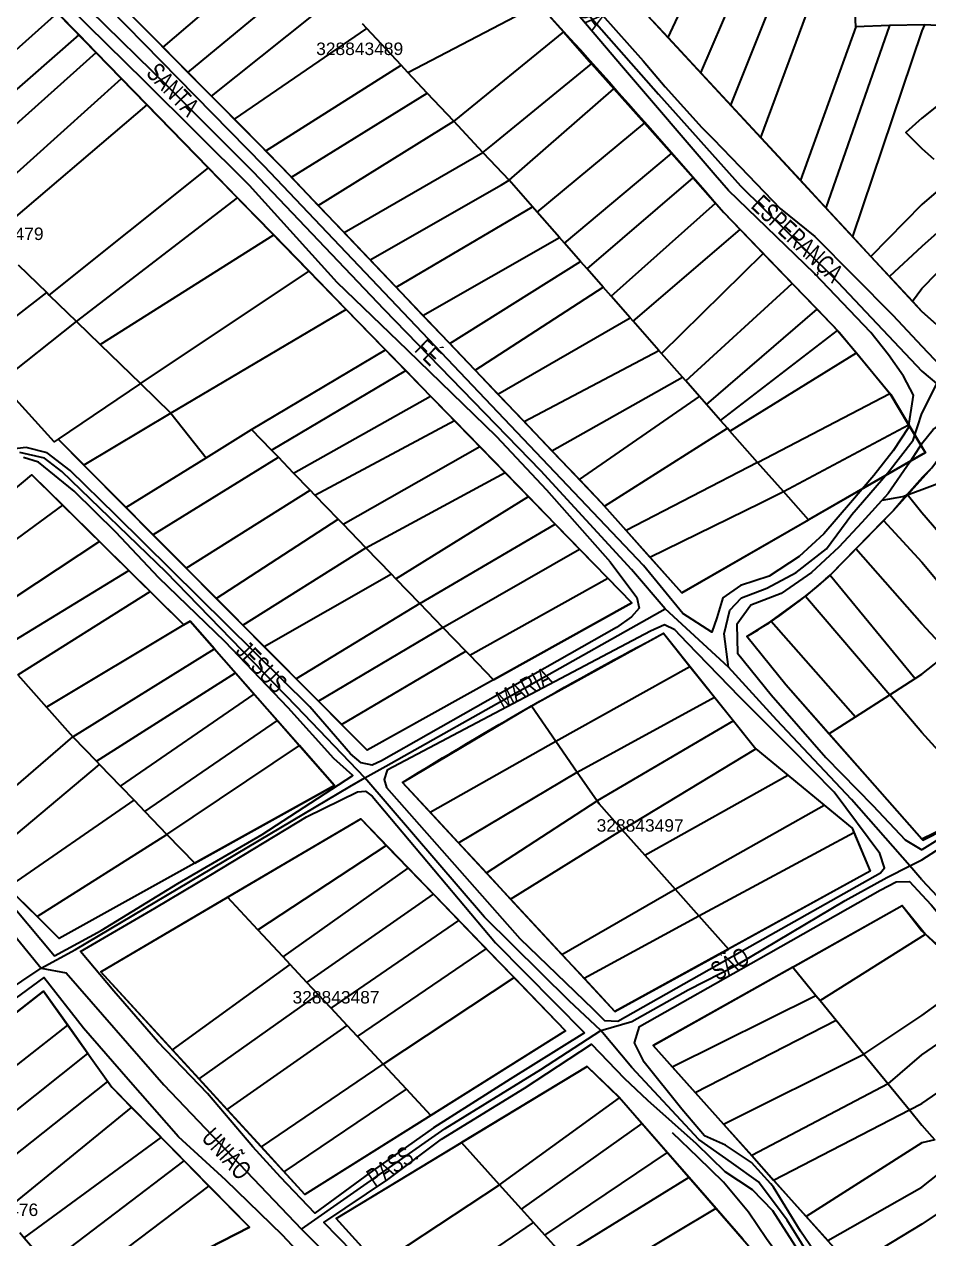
# Model space of a CAD drawing. Extents: x 206155 to 208014, y 4847439 to 4850017.
# Drawn here: x 206811.3 to 206956.6, y 4849492.7 to 4849687.8 of the extents above; entities that cross this region are included whole.
import ezdxf
from ezdxf.enums import TextEntityAlignment as Align

# ---------------------------------------------------------------- set-up
doc = ezdxf.new("R2010")
doc.units = 0
doc.header["$LTSCALE"] = 1.5
doc.header["$MEASUREMENT"] = 0
for name, color, linetype in [('CD-MALHA-LOTES', 40, 'CONTINUOUS'), ('CD_TXT_QUADRA', 7, 'CONTINUOUS'), ('HD-VALAS-DRENOS', 170, 'CONTINUOUS'), ('RU-QUADRAS', 6, 'CONTINUOUS'), ('SV-CAMINHO-TRILHA', 20, 'CONTINUOUS'), ('SV-EIXO-RUA-N-PAV', 6, 'CONTINUOUS'), ('SV-RUA-NAO-PAV-S-GUIA-C-GUIA', 7, 'CONTINUOUS'), ('SV-TXT-RUA-N-PAV-S-GUIA-C-GUIA', 7, 'CONTINUOUS')]:
    doc.layers.add(name, color=color, linetype=linetype)
doc.styles.add('ARIAL', font='ARIAL.TTF')

msp = doc.modelspace()

# ---------------------------------------------------------------- linework, layer by layer
at = {"layer": 'CD-MALHA-LOTES'}
for points in [[(206914.74, 4849685.62), (206924.74, 4849707.1)], [(206920, 4849679.96), (206930.59, 4849704.64)], [(206924.79, 4849674.78), (206935.85, 4849702.42)], [(206833.59, 4849684.08), (206853.29, 4849700.98)], [(206929.62, 4849669.57), (206940.96, 4849700.27)], [(206837.58, 4849680.05), (206857.47, 4849696.53)], [(206841.39, 4849676.21), (206861.47, 4849692.27)], [(206909.03, 4849691.78), (206914.74, 4849685.62)], [(206944.91, 4849687.37), (206944.62, 4849693.09)], [(206872.92, 4849680.05), (206893.94, 4849690.99)], [(206897.92, 4849686.53), (206894.31, 4849690.6), (206893.94, 4849690.99)], [(206792.7, 4849668.22), (206816.65, 4849689.61)], [(206820.09, 4849686.08), (206816.65, 4849689.61)], [(206833.59, 4849684.08), (206829.64, 4849688.07)], [(206866.33, 4849687.08), (206865.63, 4849687.83)], [(206795.72, 4849664.79), (206820.09, 4849686.08)], [(206822.86, 4849683.24), (206820.09, 4849686.08)], [(206845.05, 4849672.52), (206866.33, 4849687.08)], [(206871.84, 4849681.2), (206866.33, 4849687.08)], [(206897.92, 4849686.53), (206880.3, 4849672.19)], [(206897.92, 4849686.53), (206902.44, 4849681.44)], [(206944.91, 4849687.37), (206935.98, 4849662.71)], [(206950.31, 4849687.55), (206940.06, 4849658.31)], [(206955.91, 4849687.7), (206955.51, 4849686.7), (206944.35, 4849653.69)], [(206950.31, 4849687.55), (206944.91, 4849687.37)], [(206955.91, 4849687.7), (206950.31, 4849687.55)], [(206968.03, 4849687.06), (206955.91, 4849687.7)], [(206837.58, 4849680.05), (206833.59, 4849684.08)], [(206914.74, 4849685.62), (206920, 4849679.96)], [(206798.57, 4849661.56), (206822.86, 4849683.24)], [(206826.93, 4849679.05), (206822.86, 4849683.24)], [(206968.29, 4849682.89), (206955.51, 4849672.67), (206952.94, 4849670.39), (206955.51, 4849667.82), (206957.45, 4849666.1)], [(206841.39, 4849676.21), (206837.58, 4849680.05)], [(206850.1, 4849667.42), (206871.84, 4849681.2)], [(206872.92, 4849680.05), (206871.84, 4849681.2)], [(206876.04, 4849676.73), (206872.92, 4849680.05)], [(206884.98, 4849667.19), (206886.57, 4849668.47), (206902.44, 4849681.44)], [(206902.44, 4849681.44), (206906.01, 4849677.42)], [(206920, 4849679.96), (206924.79, 4849674.78)], [(206802.47, 4849657.13), (206826.93, 4849679.05)], [(206831.06, 4849674.82), (206826.93, 4849679.05)], [(206845.05, 4849672.52), (206841.39, 4849676.21)], [(206854.21, 4849663.21), (206876.04, 4849676.73)], [(206880.3, 4849672.19), (206876.04, 4849676.73)], [(206889.17, 4849662.72), (206906.01, 4849677.42)], [(206906.01, 4849677.42), (206910.92, 4849671.9)], [(206805.84, 4849653.44), (206831.06, 4849674.82)], [(206840.88, 4849664.73), (206831.06, 4849674.82)], [(206924.79, 4849674.78), (206929.62, 4849669.57)], [(206850.1, 4849667.42), (206845.05, 4849672.52)], [(206858.52, 4849658.68), (206880.3, 4849672.19)], [(206884.98, 4849667.19), (206880.3, 4849672.19)], [(206893.71, 4849657.57), (206910.92, 4849671.9)], [(206910.92, 4849671.9), (206915.28, 4849666.99)], [(206929.62, 4849669.57), (206935.98, 4849662.71)], [(206854.21, 4849663.21), (206852.58, 4849664.92), (206850.1, 4849667.42)], [(206862.66, 4849654.34), (206884.98, 4849667.19)], [(206884.98, 4849667.19), (206889.17, 4849662.72)], [(206898.09, 4849652.61), (206915.28, 4849666.99)], [(206915.28, 4849666.99), (206918.74, 4849663.09)], [(206815.31, 4849644.27), (206840.88, 4849664.73)], [(206845.56, 4849659.92), (206840.88, 4849664.73)], [(206858.52, 4849658.68), (206854.21, 4849663.21)], [(206866.85, 4849649.94), (206887.96, 4849662.01), (206889.17, 4849662.72)], [(206892.92, 4849658.47), (206889.17, 4849662.72)], [(206901.71, 4849648.5), (206918.74, 4849663.09)], [(206918.74, 4849663.09), (206922.33, 4849659.05)], [(206935.98, 4849662.71), (206940.06, 4849658.31)], [(206960.78, 4849663.4), (206955.51, 4849658.82), (206947.3, 4849650.5)], [(206819.67, 4849640.04), (206845.56, 4849659.92)], [(206851.39, 4849653.94), (206845.56, 4849659.92)], [(206862.66, 4849654.34), (206858.52, 4849658.68)], [(206905.56, 4849644.13), (206922.33, 4849659.05)], [(206926.29, 4849654.83), (206923.66, 4849657.55), (206922.33, 4849659.05)], [(206964.77, 4849660.35), (206955.51, 4849652.08), (206950.29, 4849647.28)], [(206871.04, 4849645.55), (206892.92, 4849658.47)], [(206893.71, 4849657.57), (206892.92, 4849658.47)], [(206897.26, 4849653.55), (206893.71, 4849657.57)], [(206940.06, 4849658.31), (206944.35, 4849653.69)], [(206953.99, 4849643.29), (206955.51, 4849645.35), (206967.89, 4849657.95)], [(206909.14, 4849640.07), (206926.29, 4849654.83)], [(206926.29, 4849654.83), (206930, 4849650.98)], [(206823.48, 4849636.35), (206851.39, 4849653.94)], [(206857.07, 4849648.11), (206851.39, 4849653.94)], [(206866.85, 4849649.94), (206862.66, 4849654.34)], [(206875.35, 4849641.02), (206897.26, 4849653.55)], [(206898.09, 4849652.61), (206897.26, 4849653.55)], [(206944.35, 4849653.69), (206947.3, 4849650.5)], [(206900.67, 4849649.68), (206898.09, 4849652.61)], [(206913.69, 4849634.9), (206930, 4849650.98)], [(206930, 4849650.98), (206934.68, 4849646.15)], [(206810.31, 4849649.11), (206814.89, 4849644.67)], [(206871.04, 4849645.55), (206866.85, 4849649.94)], [(206879.66, 4849636.5), (206900.67, 4849649.68)], [(206901.71, 4849648.5), (206900.67, 4849649.68)], [(206947.3, 4849650.5), (206950.29, 4849647.28)], [(206829.94, 4849630.09), (206857.07, 4849648.11)], [(206863.02, 4849641.99), (206857.07, 4849648.11)], [(206904.31, 4849645.55), (206901.71, 4849648.5)], [(206950.29, 4849647.28), (206953.99, 4849643.29)], [(206875.35, 4849641.02), (206871.04, 4849645.55)], [(206883.75, 4849632.2), (206904.31, 4849645.55)], [(206905.56, 4849644.13), (206904.31, 4849645.55)], [(206917.56, 4849630.52), (206934.68, 4849646.15)], [(206934.68, 4849646.15), (206938.69, 4849642)], [(206793.77, 4849628.34), (206814.89, 4849644.67)], [(206814.89, 4849644.67), (206815.31, 4849644.27)], [(206815.31, 4849644.27), (206819.67, 4849640.04)], [(206908.65, 4849640.62), (206905.56, 4849644.13)], [(206953.99, 4849643.29), (206955.51, 4849641.65), (206959.32, 4849638.27)], [(206863.02, 4849641.99), (206834.84, 4849625.34)], [(206869.34, 4849635.5), (206863.02, 4849641.99)], [(206879.66, 4849636.5), (206875.35, 4849641.02)], [(206920.9, 4849626.73), (206938.69, 4849642)], [(206938.69, 4849642), (206941.97, 4849638.58)], [(206807.4, 4849630.3), (206819.67, 4849640.04)], [(206819.67, 4849640.04), (206823.48, 4849636.35)], [(206887.39, 4849628.39), (206908.65, 4849640.62)], [(206909.14, 4849640.07), (206908.65, 4849640.62)], [(206913.25, 4849635.4), (206909.14, 4849640.07)], [(206923.17, 4849624.15), (206941.97, 4849638.58)], [(206941.97, 4849638.58), (206944.99, 4849634.99)], [(206823.48, 4849636.35), (206829.94, 4849630.09)], [(206847.82, 4849622.68), (206869.34, 4849635.5)], [(206872.59, 4849632.16), (206869.34, 4849635.5)], [(206883.75, 4849632.2), (206879.66, 4849636.5)], [(206891.58, 4849623.98), (206913.25, 4849635.4)], [(206913.69, 4849634.9), (206913.25, 4849635.4)], [(206917.07, 4849631.08), (206913.69, 4849634.9)], [(206924.67, 4849622.45), (206944.99, 4849634.99)], [(206944.99, 4849634.99), (206950.36, 4849628.46)], [(206851.02, 4849619.37), (206872.59, 4849632.16)], [(206876.58, 4849628.07), (206872.59, 4849632.16)], [(206887.39, 4849628.39), (206883.75, 4849632.2)], [(206816.71, 4849621.14), (206816.08, 4849620.71), (206807.4, 4849630.3)], [(206829.94, 4849630.09), (206816.71, 4849621.14)], [(206829.94, 4849630.09), (206834.84, 4849625.34)], [(206896.06, 4849619.29), (206917.07, 4849631.08)], [(206917.56, 4849630.52), (206917.07, 4849631.08)], [(206919.78, 4849628), (206917.56, 4849630.52)], [(206854.57, 4849615.7), (206876.58, 4849628.07)], [(206880.4, 4849624.14), (206876.58, 4849628.07)], [(206891.58, 4849623.98), (206887.39, 4849628.39)], [(206900.49, 4849614.64), (206919.78, 4849628)], [(206920.9, 4849626.73), (206919.78, 4849628)], [(206929.12, 4849617.41), (206950.36, 4849628.46)], [(206950.36, 4849628.46), (206953.36, 4849623.46)], [(206834.84, 4849625.34), (206820.85, 4849616.98)], [(206834.84, 4849625.34), (206840.53, 4849618.16)], [(206923.17, 4849624.15), (206920.9, 4849626.73)], [(206858, 4849612.15), (206880.4, 4849624.14)], [(206884.48, 4849619.95), (206880.4, 4849624.14)], [(206896.06, 4849619.29), (206891.58, 4849623.98)], [(206924.28, 4849622.9), (206923.17, 4849624.15)], [(206933.25, 4849612.72), (206953.36, 4849623.46)], [(206953.36, 4849623.46), (206955.51, 4849619.88), (206956.09, 4849618.96), (206955.51, 4849618.68), (206937.27, 4849608.16)], [(206840.53, 4849618.16), (206847.82, 4849622.68)], [(206851.02, 4849619.37), (206847.82, 4849622.68)], [(206904.53, 4849610.36), (206924.28, 4849622.9)], [(206924.67, 4849622.45), (206924.28, 4849622.9)], [(206929.12, 4849617.41), (206924.67, 4849622.45)], [(206816.71, 4849621.14), (206820.85, 4849616.98)], [(206862.53, 4849607.47), (206884.48, 4849619.95)], [(206888.54, 4849615.78), (206884.48, 4849619.95)], [(206827.62, 4849610.17), (206840.53, 4849618.16)], [(206831.97, 4849605.79), (206852.11, 4849618.25)], [(206852.11, 4849618.25), (206851.02, 4849619.37)], [(206854.57, 4849615.7), (206852.11, 4849618.25)], [(206900.49, 4849614.64), (206896.06, 4849619.29)], [(206820.85, 4849616.98), (206827.62, 4849610.17)], [(206857.25, 4849612.93), (206854.57, 4849615.7)], [(206866.17, 4849603.7), (206888.54, 4849615.78)], [(206892.29, 4849611.93), (206888.54, 4849615.78)], [(206929.12, 4849617.41), (206907.99, 4849606.48)], [(206933.25, 4849612.72), (206929.12, 4849617.41)], [(206953.14, 4849612.23), (206955.64, 4849615.11), (206957.12, 4849616.52)], [(206794.82, 4849600.63), (206812.52, 4849615.42), (206817.47, 4849610.53)], [(206900.49, 4849614.64), (206904.03, 4849610.92), (206904.53, 4849610.36)], [(206837.3, 4849600.43), (206857.25, 4849612.93)], [(206858, 4849612.15), (206857.25, 4849612.93)], [(206861.72, 4849608.3), (206858, 4849612.15)], [(206870.98, 4849598.73), (206892.29, 4849611.93)], [(206896.61, 4849607.49), (206892.29, 4849611.93)], [(206911.82, 4849602.19), (206929.63, 4849610.94), (206933.25, 4849612.72)], [(206937.27, 4849608.16), (206933.25, 4849612.72)], [(206953.14, 4849612.23), (206950.93, 4849609.7), (206949.36, 4849608.1)], [(206969.5, 4849593.17), (206955.51, 4849609.29), (206953.14, 4849612.23)], [(206798.43, 4849596.57), (206817.47, 4849610.53)], [(206817.47, 4849610.53), (206823.36, 4849604.71)], [(206827.62, 4849610.17), (206831.97, 4849605.79)], [(206907.99, 4849606.48), (206904.53, 4849610.36)], [(206842.13, 4849595.57), (206861.72, 4849608.3)], [(206862.53, 4849607.47), (206861.72, 4849608.3)], [(206911.82, 4849602.19), (206916.95, 4849596.44), (206937.27, 4849608.16)], [(206949.36, 4849608.1), (206944.87, 4849603.53)], [(206949.36, 4849608.1), (206955.51, 4849601.38), (206965.02, 4849590)], [(206866.17, 4849603.7), (206862.53, 4849607.47)], [(206874.82, 4849594.75), (206896.61, 4849607.49)], [(206900.52, 4849603.48), (206896.61, 4849607.49)], [(206911.82, 4849602.19), (206907.99, 4849606.48)], [(206823.36, 4849604.71), (206803.08, 4849591.34)], [(206823.36, 4849604.71), (206828.09, 4849600.04)], [(206831.97, 4849605.79), (206837.3, 4849600.43)], [(206846.42, 4849591.27), (206866.17, 4849603.7)], [(206870.27, 4849599.46), (206866.17, 4849603.7)], [(206878.55, 4849590.89), (206900.52, 4849603.48)], [(206905.04, 4849598.83), (206900.52, 4849603.48)], [(206944.87, 4849603.53), (206940.75, 4849599.3)], [(206959.83, 4849586.83), (206955.51, 4849591.46), (206944.87, 4849603.53)], [(206806.84, 4849587.12), (206828.09, 4849600.04)], [(206828.09, 4849600.04), (206831.5, 4849596.66)], [(206837.3, 4849600.43), (206842.13, 4849595.57)], [(206870.27, 4849599.46), (206849.85, 4849587.81)], [(206870.98, 4849598.73), (206870.27, 4849599.46)], [(206874.82, 4849594.75), (206870.98, 4849598.73)], [(206882.86, 4849586.44), (206905.04, 4849598.83)], [(206886.66, 4849582.5), (206908.9, 4849594.87), (206905.04, 4849598.83)], [(206940.75, 4849599.3), (206936.81, 4849595.93)], [(206940.75, 4849599.3), (206954.44, 4849582.71)], [(206810.25, 4849583.28), (206831.5, 4849596.66)], [(206831.5, 4849596.66), (206836.91, 4849591.32)], [(206842.13, 4849595.57), (206846.42, 4849591.27)], [(206874.82, 4849594.75), (206854.98, 4849582.66)], [(206878.55, 4849590.89), (206874.82, 4849594.75)], [(206931.3, 4849591.93), (206936.81, 4849595.93)], [(206936.81, 4849595.93), (206950.35, 4849580.08)], [(206836.91, 4849591.32), (206814.88, 4849578.08)], [(206841.85, 4849587.48), (206837.94, 4849591.93), (206836.91, 4849591.32)], [(206846.42, 4849591.27), (206849.85, 4849587.81)], [(206878.55, 4849590.89), (206858.57, 4849579.05)], [(206882.23, 4849587.09), (206878.55, 4849590.89)], [(206940.58, 4849573.82), (206933.63, 4849581.7), (206927.4, 4849589.46), (206930.81, 4849591.58), (206931.3, 4849591.93)], [(206931.3, 4849591.93), (206944.82, 4849576.54)], [(206892.79, 4849578.32), (206914.01, 4849589.97), (206918.25, 4849584.66)], [(206819.11, 4849573.33), (206841.85, 4849587.48)], [(206841.85, 4849587.48), (206845.24, 4849583.63)], [(206849.85, 4849587.81), (206854.98, 4849582.66)], [(206862.28, 4849575.31), (206882.23, 4849587.09)], [(206882.86, 4849586.44), (206882.23, 4849587.09)], [(206886.66, 4849582.5), (206882.86, 4849586.44)], [(206954.44, 4849582.71), (206955.51, 4849583.39), (206959.83, 4849586.83)], [(206896.72, 4849572.62), (206918.25, 4849584.66)], [(206918.25, 4849584.66), (206922.21, 4849579.7)], [(206810.25, 4849583.28), (206814.88, 4849578.08)], [(206822.89, 4849569.41), (206845.24, 4849583.63)], [(206845.24, 4849583.63), (206848.24, 4849580.21)], [(206854.98, 4849582.66), (206858.57, 4849579.05)], [(206886.66, 4849582.5), (206866.36, 4849571.21), (206862.28, 4849575.31)], [(206950.35, 4849580.08), (206954.44, 4849582.71)], [(206826.74, 4849565.42), (206848.24, 4849580.21)], [(206848.24, 4849580.21), (206851.97, 4849575.97)], [(206858.57, 4849579.05), (206862.28, 4849575.31)], [(206900.13, 4849567.67), (206922.21, 4849579.7)], [(206922.21, 4849579.7), (206925.26, 4849575.89)], [(206944.82, 4849576.54), (206950.35, 4849580.08)], [(206966.32, 4849562.13), (206955.51, 4849574.04), (206950.35, 4849580.08)], [(206814.88, 4849578.08), (206819.11, 4849573.33)], [(206876.49, 4849561.22), (206872.05, 4849566.02), (206892.79, 4849578.32)], [(206892.79, 4849578.32), (206896.72, 4849572.62)], [(206830.67, 4849561.36), (206851.97, 4849575.97)], [(206851.97, 4849575.97), (206855.53, 4849571.92)], [(206925.26, 4849575.89), (206903.31, 4849563.06)], [(206925.26, 4849575.89), (206928.85, 4849571.39)], [(206940.58, 4849573.82), (206944.82, 4849576.54)], [(206800.44, 4849557.26), (206819.11, 4849573.33)], [(206819.11, 4849573.33), (206822.89, 4849569.41)], [(206940.58, 4849573.82), (206955.64, 4849556.76), (206966.32, 4849562.13)], [(206834.22, 4849557.67), (206855.53, 4849571.92)], [(206838.69, 4849553.04), (206861.16, 4849565.52), (206855.53, 4849571.92)], [(206876.49, 4849561.22), (206896.72, 4849572.62)], [(206896.72, 4849572.62), (206900.13, 4849567.67)], [(206907.37, 4849558.4), (206928.85, 4849571.39)], [(206928.85, 4849571.39), (206933.96, 4849567.18)], [(206804.59, 4849553.15), (206823.38, 4849568.9)], [(206822.89, 4849569.41), (206823.38, 4849568.9)], [(206823.38, 4849568.9), (206826.74, 4849565.42)], [(206881.06, 4849556.31), (206900.13, 4849567.67)], [(206900.13, 4849567.67), (206903.31, 4849563.06)], [(206911, 4849554.32), (206933.96, 4849567.18)], [(206933.96, 4849567.18), (206939.83, 4849562.34)], [(206826.74, 4849565.42), (206828.92, 4849563.17)], [(206808.64, 4849549.13), (206828.92, 4849563.17)], [(206828.92, 4849563.17), (206830.67, 4849561.36)], [(206885.53, 4849551.48), (206903.31, 4849563.06)], [(206903.31, 4849563.06), (206903.61, 4849562.63), (206907.37, 4849558.4)], [(206830.67, 4849561.36), (206834.22, 4849557.67)], [(206881.06, 4849556.31), (206876.49, 4849561.22)], [(206915.85, 4849548.88), (206939.83, 4849562.34)], [(206939.83, 4849562.34), (206944.28, 4849558.66), (206944.57, 4849557.99)], [(206843.96, 4849547.59), (206865.34, 4849560.15), (206869.45, 4849555.9)], [(206813.34, 4849544.46), (206834.22, 4849557.67)], [(206834.22, 4849557.67), (206838.69, 4849553.04)], [(206889.43, 4849547.28), (206907.37, 4849558.4)], [(206907.37, 4849558.4), (206911, 4849554.32)], [(206919.65, 4849544.61), (206944.57, 4849557.99)], [(206944.57, 4849557.99), (206947.2, 4849551.77), (206924.42, 4849539.25)], [(206848.84, 4849542.36), (206869.45, 4849555.9)], [(206869.45, 4849555.9), (206872.97, 4849552.25)], [(206885.53, 4849551.48), (206881.06, 4849556.31)], [(206911, 4849554.32), (206915.85, 4849548.88)], [(206838.69, 4849553.04), (206816.89, 4849540.94), (206813.34, 4849544.46)], [(206852.91, 4849537.99), (206872.97, 4849552.25)], [(206872.97, 4849552.25), (206877.03, 4849548.06)], [(206889.43, 4849547.28), (206885.53, 4849551.48)], [(206808.64, 4849549.13), (206813.34, 4849544.46)], [(206835.12, 4849523.05), (206823.58, 4849535.62), (206843.96, 4849547.59)], [(206848.84, 4849542.36), (206843.96, 4849547.59)], [(206856.71, 4849533.91), (206877.03, 4849548.06)], [(206877.03, 4849548.06), (206881.1, 4849543.85)], [(206897.66, 4849538.41), (206915.85, 4849548.88)], [(206915.85, 4849548.88), (206919.65, 4849544.61)], [(206897.66, 4849538.41), (206889.43, 4849547.28)], [(206934.76, 4849536.37), (206952.33, 4849546.24), (206956.07, 4849541.67)], [(206860.6, 4849529.74), (206881.1, 4849543.85)], [(206881.1, 4849543.85), (206885.52, 4849539.28)], [(206901.22, 4849534.57), (206919.65, 4849544.61)], [(206919.65, 4849544.61), (206924.42, 4849539.25)], [(206852.91, 4849537.99), (206848.84, 4849542.36)], [(206939.15, 4849530.99), (206956.07, 4849541.67)], [(206956.07, 4849541.67), (206963.85, 4849534.61)], [(206854.03, 4849536.78), (206852.91, 4849537.99)], [(206864.83, 4849525.2), (206885.52, 4849539.28)], [(206885.52, 4849539.28), (206889.98, 4849534.67)], [(206901.22, 4849534.57), (206897.66, 4849538.41)], [(206901.22, 4849534.57), (206906.18, 4849529.22), (206924.42, 4849539.25)], [(206835.12, 4849523.05), (206854.03, 4849536.78)], [(206856.71, 4849533.91), (206854.03, 4849536.78)], [(206934.76, 4849536.37), (206912.32, 4849523.77), (206915.39, 4849520.35)], [(206934.76, 4849536.37), (206938.48, 4849531.8)], [(206858.51, 4849531.98), (206856.71, 4849533.91)], [(206868.97, 4849520.75), (206889.98, 4849534.67)], [(206889.98, 4849534.67), (206898.26, 4849526.1), (206876.62, 4849512.54)], [(206946.18, 4849522.38), (206955.51, 4849528.6), (206963.85, 4849534.61)], [(206818.27, 4849527.03), (206814.39, 4849532.47), (206792.18, 4849515.1)], [(206839.37, 4849518.41), (206858.51, 4849531.98)], [(206860.6, 4849529.74), (206858.51, 4849531.98)], [(206915.39, 4849520.35), (206938.48, 4849531.8)], [(206938.48, 4849531.8), (206939.15, 4849530.99)], [(206939.15, 4849530.99), (206941.74, 4849527.82)], [(206950.08, 4849517.6), (206955.51, 4849522.25), (206966.46, 4849529.82)], [(206863.18, 4849526.96), (206860.6, 4849529.74)], [(206796.55, 4849510.02), (206818.27, 4849527.03)], [(206821.49, 4849522.51), (206818.27, 4849527.03)], [(206843.9, 4849513.47), (206863.18, 4849526.96)], [(206864.83, 4849525.2), (206863.18, 4849526.96)], [(206919.09, 4849516.22), (206941.74, 4849527.82)], [(206941.74, 4849527.82), (206946.18, 4849522.38)], [(206868.97, 4849520.75), (206864.83, 4849525.2)], [(206953.49, 4849513.42), (206955.51, 4849514.46), (206970.09, 4849524.45)], [(206800.32, 4849505.64), (206821.49, 4849522.51)], [(206821.49, 4849522.51), (206824.72, 4849517.97)], [(206839.37, 4849518.41), (206835.12, 4849523.05)], [(206923.65, 4849511.13), (206946.18, 4849522.38)], [(206946.18, 4849522.38), (206950.08, 4849517.6)], [(206849.4, 4849507.48), (206868.97, 4849520.75)], [(206872.7, 4849516.75), (206868.97, 4849520.75)], [(206906.94, 4849515.38), (206901.75, 4849520.41), (206881.53, 4849508.17)], [(206915.39, 4849520.35), (206919.09, 4849516.22)], [(206843.9, 4849513.47), (206839.37, 4849518.41)], [(206803.9, 4849501.49), (206824.72, 4849517.97)], [(206824.72, 4849517.97), (206825.37, 4849517.06), (206828.53, 4849513.84)], [(206853.05, 4849503.49), (206872.7, 4849516.75)], [(206876.62, 4849512.54), (206872.7, 4849516.75)], [(206919.09, 4849516.22), (206923.65, 4849511.13)], [(206950.08, 4849517.6), (206928.16, 4849506.09)], [(206950.08, 4849517.6), (206953.49, 4849513.42)], [(206887.67, 4849501.37), (206906.94, 4849515.38)], [(206906.94, 4849515.38), (206910.55, 4849511.24)], [(206807.82, 4849496.94), (206828.53, 4849513.84)], [(206833.29, 4849508.99), (206828.53, 4849513.84)], [(206849.4, 4849507.48), (206843.9, 4849513.47)], [(206876.62, 4849512.54), (206856.39, 4849499.85), (206853.05, 4849503.49)], [(206931.67, 4849502.17), (206953.49, 4849513.42)], [(206953.49, 4849513.42), (206955.51, 4849510.95), (206957.11, 4849509.16), (206957.59, 4849508.62)], [(206891.18, 4849497.48), (206910.55, 4849511.24)], [(206910.55, 4849511.24), (206914.62, 4849506.58)], [(206923.65, 4849511.13), (206928.16, 4849506.09)], [(206811.29, 4849492.91), (206833.29, 4849508.99)], [(206836.96, 4849505.26), (206833.29, 4849508.99)], [(206957.59, 4849508.62), (206955.51, 4849508.12), (206936.9, 4849496.33)], [(206853.05, 4849503.49), (206849.4, 4849507.48)], [(206868.15, 4849488.54), (206861.41, 4849495.98), (206881.53, 4849508.17)], [(206887.67, 4849501.37), (206881.53, 4849508.17)], [(206894.94, 4849493.31), (206914.62, 4849506.58)], [(206914.62, 4849506.58), (206918.09, 4849502.6)], [(206815.04, 4849488.56), (206836.96, 4849505.26)], [(206840.95, 4849501.2), (206836.96, 4849505.26)], [(206928.16, 4849506.09), (206931.67, 4849502.17)], [(206940.37, 4849492.45), (206955.51, 4849501.04), (206960.65, 4849505.09)], [(206897.83, 4849490.11), (206918.09, 4849502.6)], [(206918.09, 4849502.6), (206922.43, 4849497.63)], [(206818.69, 4849484.31), (206840.95, 4849501.2)], [(206821.34, 4849481.24), (206847.46, 4849494.57), (206840.95, 4849501.2)], [(206868.15, 4849488.54), (206887.67, 4849501.37)], [(206891.18, 4849497.48), (206887.67, 4849501.37)], [(206931.67, 4849502.17), (206936.9, 4849496.33)], [(206964.18, 4849500.89), (206955.51, 4849495.1), (206944.19, 4849488.2)], [(206893.1, 4849495.36), (206891.18, 4849497.48)], [(206902.04, 4849485.45), (206922.43, 4849497.63)], [(206922.43, 4849497.63), (206926.73, 4849492.7)], [(206873.86, 4849482.24), (206893.1, 4849495.36)], [(206894.94, 4849493.31), (206893.1, 4849495.36)], [(206936.9, 4849496.33), (206940.37, 4849492.45)], [(206810.59, 4849493.72), (206811.29, 4849492.91)], [(206811.29, 4849492.91), (206814.44, 4849489.25)], [(206897.83, 4849490.11), (206894.94, 4849493.31)]]:
    msp.add_lwpolyline(points, dxfattribs=at)
at = {"layer": 'HD-VALAS-DRENOS', "flags": 128}
msp.add_lwpolyline([(206931.85, 4849490.98), (206930.55, 4849492.7), (206927.65, 4849497.01), (206923.62, 4849501.84), (206919.57, 4849505.77), (206915.42, 4849509.77)], dxfattribs=at)
at = {"layer": 'RU-QUADRAS', "color": 6, "linetype": 'Continuous'}
for points in [[(206767.85, 4849745.5), (206770.83, 4849749.64), (206849.15, 4849741.89), (206855.11, 4849735.79), (206873.73, 4849712.71, -0.011701), (206923.66, 4849657.55), (206942.29, 4849638.28), (206950.5, 4849628.29), (206956.09, 4849618.96), (206916.95, 4849596.44), (206904.03, 4849610.92), (206852.58, 4849664.92), (206803.23, 4849714.72)], [(206705.28, 4849651.75), (206728.55, 4849692.95, -0.00713), (206774.89, 4849631.95), (206793.18, 4849609.78), (206789.56, 4849606.54), (206794.82, 4849600.63), (206812.52, 4849615.42), (206836.91, 4849591.32), (206837.94, 4849591.93), (206861.16, 4849565.52), (206816.89, 4849540.94)], [(206927.4, 4849589.46, 0.052577), (206940.81, 4849599.35), (206950.93, 4849609.7), (206957.12, 4849616.52), (206959.45, 4849619.75), (206970.07, 4849611.08), (206995.33, 4849582.95, 0.048977), (206986.23, 4849576.86), (206979.46, 4849572.95, 0.03485), (206966.32, 4849562.13), (206955.51, 4849556.9), (206933.63, 4849581.7)], [(206872.05, 4849566.02, -0.016198), (206914.01, 4849589.97), (206928.85, 4849571.39), (206944.28, 4849558.66), (206947.2, 4849551.77), (206906.18, 4849529.22)], [(206861.41, 4849495.98), (206901.75, 4849520.41), (206906.85, 4849515.49), (206932.44, 4849486.15), (206955.51, 4849463.17), (206964.83, 4849447.98), (206966.95, 4849449.14), (206974.35, 4849439.31), (206985.77, 4849432.55), (206965.68, 4849415.08), (206944.12, 4849401.14, 0.008512), (206906.33, 4849446.41)]]:
    msp.add_lwpolyline(points, format="xyb", close=True, dxfattribs=at)
for points in [[(206731.74, 4849698.37), (206754.64, 4849739.44), (206799.51, 4849706.3), (206808.77, 4849697.7), (206908.9, 4849594.87), (206866.36, 4849571.21), (206816.71, 4849621.14), (206816.08, 4849620.71), (206807.4, 4849630.3), (206798.23, 4849623.02), (206741.29, 4849690.9)], [(206823.58, 4849535.62), (206865.34, 4849560.15), (206898.26, 4849526.1), (206856.39, 4849499.85)], [(206766.46, 4849494.98), (206814.39, 4849532.47), (206825.37, 4849517.06), (206847.46, 4849494.57), (206821.34, 4849481.24), (206793.69, 4849462.49), (206782.72, 4849477.63)]]:
    msp.add_lwpolyline(points, close=True, dxfattribs=at)
msp.add_lwpolyline([(206959.32, 4849638.27), (206955.51, 4849641.65), (206872.05, 4849731.67)], dxfattribs=at)
msp.add_lwpolyline([(206955.51, 4849475.56), (206912.32, 4849523.77), (206952.33, 4849546.24), (206955.51, 4849542.18), (206965.59, 4849532.72), (206966.46, 4849529.82), (206967.91, 4849530.69), (206970.97, 4849524.59), (206970.09, 4849524.45), (206973.14, 4849519.66), (206976.34, 4849521.98), (206986.67, 4849508.57), (206988.56, 4849509.3), (206991.61, 4849504.22), (206992.77, 4849505.09), (207000.91, 4849494.21, 0.039556), (207008.17, 4849485.79)], format="xyb", dxfattribs=at)
at = {"layer": 'SV-CAMINHO-TRILHA', "flags": 128}
for points in [[(206955.51, 4849613.08), (206957.63, 4849613.88), (206962.11, 4849616.4), (206966.89, 4849618.8), (206967.54, 4849619.3)], [(206949.1, 4849611.33), (206952.44, 4849611.91), (206955.51, 4849613.08)]]:
    msp.add_lwpolyline(points, dxfattribs=at)
at = {"layer": 'SV-EIXO-RUA-N-PAV'}
for points in [[(206955.51, 4849550.36), (206953.56, 4849552.62), (206944.19, 4849563.3), (206932.22, 4849576.02), (206924.45, 4849584.55), (206914.25, 4849593.88), (206908.86, 4849600.21), (206894.31, 4849616.05), (206869.13, 4849641.98), (206848.05, 4849664.06), (206834.34, 4849677.77), (206821.87, 4849689.99), (206806.65, 4849705.45), (206789.2, 4849720.67), (206774.98, 4849733.88), (206762.26, 4849745.46), (206760.52, 4849748.57), (206758.71, 4849751.84), (206758.46, 4849753.54)], [(206855.73, 4849748.34), (206863.73, 4849735.89), (206874.39, 4849723.04), (206892.44, 4849700.08), (206913.21, 4849676.57), (206926.34, 4849661.8), (206941.1, 4849647.31), (206955.51, 4849632.07)], [(206700.4, 4849649.51), (206704.32, 4849646.05), (206707.05, 4849644.31), (206734.86, 4849616.74), (206754.23, 4849596.88), (206770.87, 4849580.24), (206798.94, 4849552.17), (206805.15, 4849546.96), (206814.03, 4849536.18), (206818, 4849535.45), (206833.73, 4849517.44), (206855.85, 4849494.26), (206873.84, 4849476.41), (206879.31, 4849470.03), (206888.89, 4849458.63), (206914.42, 4849431.17), (206922.17, 4849421.14), (206929.46, 4849410.88), (206938.8, 4849400.85), (206955.5, 4849383.45)], [(206955.51, 4849632.07), (206967.56, 4849621.93), (207002.53, 4849583.76), (207010.28, 4849575.3), (207020.5, 4849566.56)], [(206955.51, 4849625.25), (206957.91, 4849630.05)], [(206924.45, 4849584.55), (206923.75, 4849589.86), (206924.67, 4849593.67), (206926.51, 4849595.64), (206930.58, 4849597.22), (206935.31, 4849599.71), (206940.17, 4849603.52), (206944.24, 4849609.04), (206950.02, 4849615.74), (206954.09, 4849620.99), (206955.51, 4849625.25)], [(206955.51, 4849470.98), (206943.39, 4849483.41), (206938.46, 4849488.34), (206933.84, 4849495.73), (206929.23, 4849501.88), (206924.92, 4849504.96), (206919.68, 4849508.65), (206908.89, 4849520.23), (206903.91, 4849526.2), (206898.82, 4849530.96), (206885.21, 4849544.36), (206866.03, 4849566.76), (206855.04, 4849578.22), (206834.11, 4849599.77), (206817.33, 4849615.93), (206814.56, 4849618.09), (206810.56, 4849619.01)], [(206807.79, 4849532.04), (206814.03, 4849536.18), (206819.54, 4849539.2), (206863.58, 4849565.36), (206866.03, 4849566.76), (206869.36, 4849568.65), (206914.25, 4849593.88)], [(206955.51, 4849553.59), (207002.53, 4849583.76)], [(206855.85, 4849494.26), (206878.9, 4849510.46), (206894.31, 4849519.93), (206903.91, 4849526.2), (206908.89, 4849527.64), (206917.97, 4849532.73), (206925.7, 4849536.65), (206943.16, 4849547.05), (206949.85, 4849550.76), (206953.56, 4849552.62), (206955.51, 4849553.59)], [(206955.51, 4849550.36), (206973.51, 4849531.22), (206994.53, 4849508.87), (207010.75, 4849491.56), (207026.5, 4849472.85), (207033.55, 4849465.55), (207035.23, 4849463.8), (207069.62, 4849428.33), (207093.63, 4849401.82), (207105.48, 4849390.05), (207130.02, 4849363.83), (207139.93, 4849352.63), (207142.41, 4849349.41), (207153.82, 4849315.12), (207158.5, 4849301.71), (207164.22, 4849291.38), (207168.17, 4849284.24), (207180.33, 4849240.89), (207203.72, 4849173.84), (207211.57, 4849159.65)]]:
    msp.add_lwpolyline(points, dxfattribs=at)
at = {"layer": 'SV-RUA-NAO-PAV-S-GUIA-C-GUIA', "flags": 128}
for points in [[(206953.33, 4849623.03), (206950.89, 4849619.25), (206947.8, 4849615.31), (206944.04, 4849610.93), (206939.73, 4849605.94), (206935.8, 4849602.28), (206930.95, 4849599.16), (206926.35, 4849597.62), (206923.51, 4849595.66), (206922.57, 4849592.47), (206921.76, 4849590.15), (206917.08, 4849593.15), (206910.76, 4849600.84), (206849.82, 4849664.96), (206808.42, 4849707.23), (206801.97, 4849713.08), (206787.79, 4849725.97), (206768.07, 4849742.44), (206765.64, 4849744.46), (206763.95, 4849746.54), (206763.43, 4849748.44), (206764.29, 4849751.26)], [(206865.04, 4849742.9), (206862.69, 4849742.52), (206862.46, 4849741.52), (206867.92, 4849733.63), (206880.63, 4849717.15), (206881.49, 4849716.03), (206890.36, 4849705.23), (206899.72, 4849694.24), (206910.71, 4849681.91), (206914.28, 4849677.7), (206920.17, 4849671.19), (206921.96, 4849669.36), (206926.31, 4849664.89), (206932.73, 4849658.2), (206938.33, 4849653.71), (206950.83, 4849641.03), (206955.51, 4849636.1)], [(206953.33, 4849623.03), (206954.14, 4849628.23), (206952.57, 4849631.27), (206950.12, 4849634.7), (206947.3, 4849638.26), (206938.27, 4849647.74), (206924.41, 4849661.06), (206922.28, 4849663.55), (206907.56, 4849680.74), (206887.16, 4849704.74), (206877.24, 4849716.98), (206862.04, 4849735.75), (206858.62, 4849739.86)], [(206818.42, 4849690.63), (206830.55, 4849678.68), (206847.41, 4849661.93), (206861.5, 4849646.34), (206872.82, 4849635.47), (206872.87, 4849635.43), (206887.13, 4849621.64), (206895.21, 4849612.99), (206905.44, 4849601.46), (206909.72, 4849595.72), (206910.09, 4849593.99), (206908.86, 4849592.63), (206906.44, 4849590.9), (206868.67, 4849569.5), (206867.16, 4849568.8), (206865.41, 4849569.15), (206863.7, 4849570.61), (206857.15, 4849578.17), (206825.98, 4849608.95), (206818.67, 4849616.11), (206814.96, 4849618.92), (206811.62, 4849619.78), (206808.34, 4849619.41)], [(206963.92, 4849627.25), (206955.51, 4849636.1)], [(206955.51, 4849620.45), (206957.3, 4849622.68), (206959.88, 4849624.52), (206965.88, 4849621.69), (206968.48, 4849617.55), (206975.02, 4849611.07), (206981.46, 4849603.55), (206988.34, 4849595.69), (206993.75, 4849589.79), (206996.22, 4849586.06), (206997.06, 4849583.26), (206995.45, 4849581.48), (206991.09, 4849578.84), (206982.73, 4849573.03), (206969.53, 4849563.97), (206955.51, 4849555.2)], [(206955.51, 4849620.45), (206953.58, 4849617.45), (206950.09, 4849612.42), (206945.85, 4849607.75), (206942.14, 4849603.78), (206937.77, 4849599.74), (206932.91, 4849596.38), (206928.04, 4849594.46), (206925.76, 4849591.36), (206925.89, 4849586.77), (206931.29, 4849580.07), (206940.05, 4849570), (206947.64, 4849562.32), (206952.8, 4849556.79), (206955.51, 4849555.2)], [(206807.61, 4849548.35), (206816.16, 4849538.19), (206823.62, 4849542.25), (206835.98, 4849549.78), (206849.53, 4849557.68), (206864.07, 4849567.14), (206861.03, 4849569.85), (206853.7, 4849577.97), (206843.49, 4849588.65), (206832.93, 4849598.87), (206826.02, 4849606.19), (206819.31, 4849612.81), (206813.59, 4849617.44), (206811.19, 4849618.18)], [(206955.51, 4849472.54), (206946.51, 4849483.56), (206942.31, 4849487.26), (206938.19, 4849490.72), (206935.99, 4849493.98), (206931.67, 4849501.03), (206931.26, 4849501.54), (206928.13, 4849504.97), (206923.96, 4849507.74), (206920.57, 4849509.24), (206916.92, 4849513.57), (206910.89, 4849521.07), (206909.31, 4849524.21), (206910.14, 4849526.81), (206929.26, 4849537.65), (206948.8, 4849548.73), (206951.35, 4849550.07), (206953.52, 4849550.1), (206955.51, 4849547.96)], [(206955.51, 4849547.96), (206957.02, 4849546.35), (206968.58, 4849532.51), (206976.96, 4849523.81), (206981.32, 4849517.96), (206989.92, 4849509.83), (206994.04, 4849506.05), (207006.4, 4849492.99), (207017.27, 4849480.85), (207025.54, 4849470.48), (207030.75, 4849465.13)], [(206858.37, 4849487.36), (206852.79, 4849493.29), (206843.68, 4849502.17), (206836.06, 4849509.11), (206827.97, 4849518.33), (206820.8, 4849526.53), (206814.42, 4849534.67), (206787.85, 4849515.22)], [(206864.01, 4849490.61), (206859.44, 4849495.33), (206869.68, 4849502.27), (206878.35, 4849508.75), (206891.68, 4849516.94), (206902.45, 4849523.96), (206907.69, 4849518.55), (206911.41, 4849515), (206919.26, 4849508.01), (206923.83, 4849503.54), (206928.23, 4849500.66), (206931.5, 4849497.26), (206936.02, 4849490.28)]]:
    msp.add_lwpolyline(points, dxfattribs=at)
for points in [[(206926.97, 4849578.99), (206926.26, 4849579.7), (206917.78, 4849588.43), (206915.8, 4849590.52), (206914.17, 4849591.31), (206911.92, 4849590.32), (206869.6, 4849567.99), (206869.13, 4849566.48), (206869.48, 4849565.2), (206890.9, 4849540.93), (206902.7, 4849529.62), (206904.51, 4849527.8), (206906.64, 4849527.66), (206929.11, 4849540.35), (206948.84, 4849551.48), (206949.48, 4849552.28), (206948.74, 4849554.58), (206941.43, 4849564.46), (206934.44, 4849571.5)], [(206901.28, 4849525.83), (206889.36, 4849518.36), (206877.05, 4849510.55), (206866.8, 4849503.32), (206857.96, 4849496.86), (206852.45, 4849502.62), (206848.01, 4849507.52), (206840.72, 4849516.06), (206832.75, 4849524.37), (206825.69, 4849532.51), (206820.35, 4849538.88), (206832.28, 4849545.82), (206841.26, 4849551.2), (206856.65, 4849560.48), (206864.83, 4849564.5), (206866.11, 4849564.62), (206867.16, 4849563.8), (206886.98, 4849540.25)]]:
    msp.add_lwpolyline(points, close=True, dxfattribs=at)

# ---------------------------------------------------------------- texts
at = {"layer": 'CD_TXT_QUADRA', "color": 7, "linetype": 'Continuous', "style": 'ARIAL'}
for s, p in [('328843489', (206865.18, 4849683.83)), ('328843479', (206807.4, 4849654.12)), ('328843497', (206910.24, 4849559.11)), ('328843487', (206861.38, 4849531.52)), ('328843476', (206806.54, 4849497.39))]:
    msp.add_text(s, height=2, dxfattribs=at).set_placement(p, align=Align.MIDDLE)
at = {"layer": 'SV-TXT-RUA-N-PAV-S-GUIA-C-GUIA', "style": 'ARIAL', "width": 0.7}
for s, rotation, p in [('BOA', 308, (206898.75, 4849691.5)), ('SANTA', 314, (206830.71, 4849679.77)), ('ESPERANÇA', 317, (206927.88, 4849658.41)), ('FÉ', 316, (206873.84, 4849635.32)), ('JESUS', 314, (206845.07, 4849586.91)), ('MARIA', 28, (206888.17, 4849577.67)), ('SÃO', 29, (206922.7, 4849534.09)), ('UNIÃO', 312, (206839.6, 4849508.82)), ('PASS.', 34, (206867.65, 4849500.9))]:
    msp.add_text(s, height=3, rotation=rotation, dxfattribs=at).set_placement(p)

doc.saveas('drawing.dxf')
